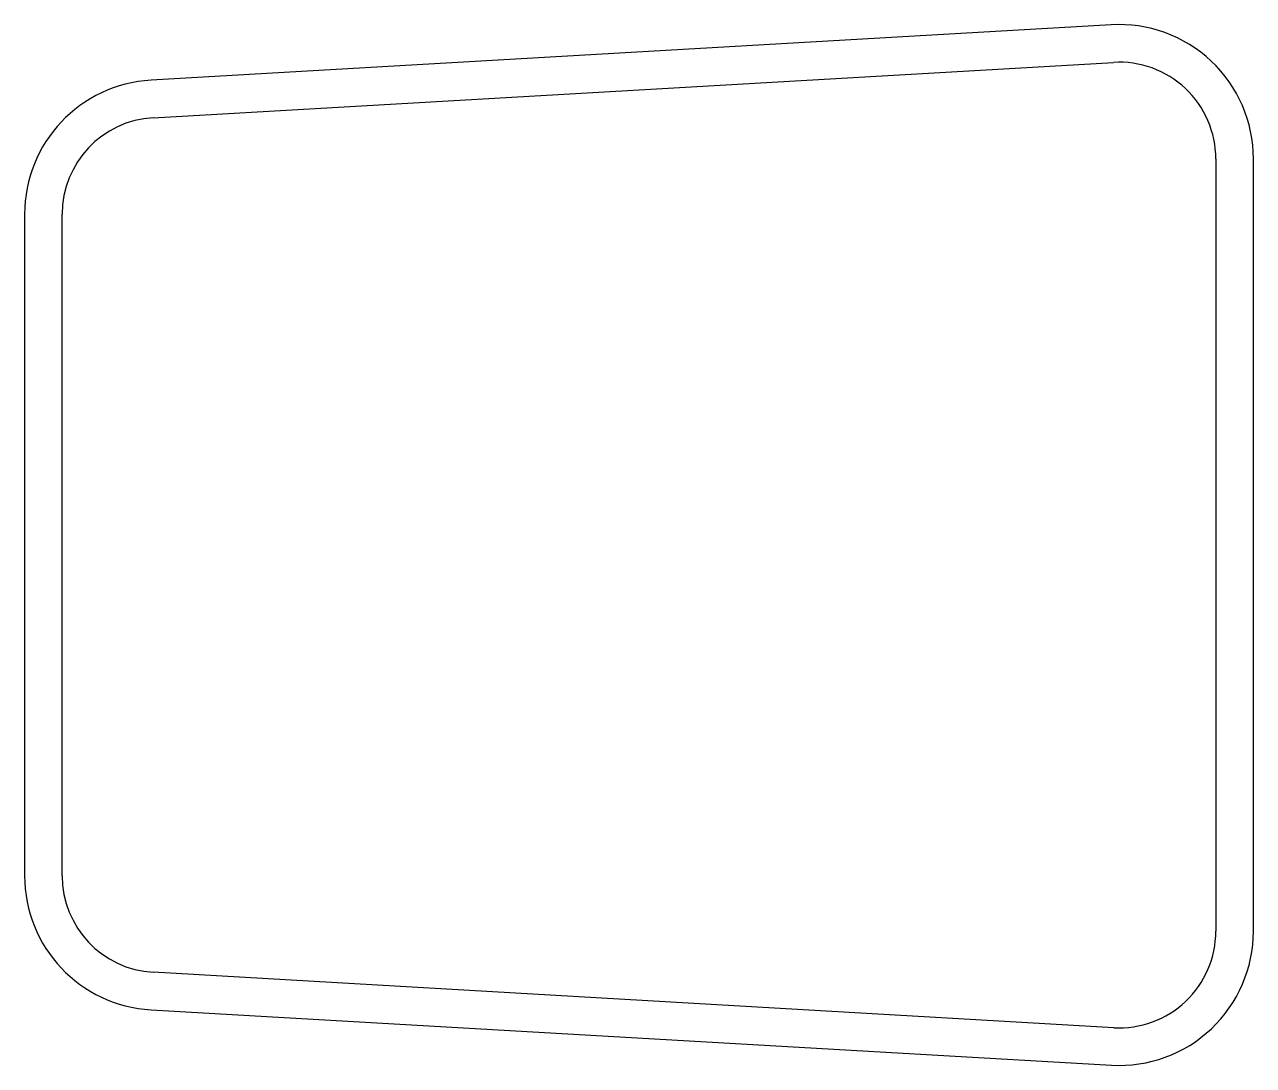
# Model space of a CAD drawing. Extents: x 811.6 to 903.1, y 689.2 to 766.7.
import ezdxf

# ---------------------------------------------------------------- set-up
doc = ezdxf.new("R2010")
doc.units = 0
doc.layers.get('0').update_dxf_attribs({"linetype": 'CONTINUOUS'})

msp = doc.modelspace()

# ---------------------------------------------------------------- linework, layer by layer
for p, q in [((892.499, 766.684), (821.019, 762.562)), ((821.18, 759.767), (892.666, 763.889)), ((900.295, 756.701), (900.295, 699.188)), ((903.095, 699.188), (903.095, 756.701)), ((811.594, 752.579), (811.594, 703.31)), ((814.394, 703.31), (814.394, 752.579)), ((892.693, 691.999), (821.18, 696.122)), ((821.019, 693.327), (892.536, 689.203))]:
    msp.add_line(p, q)
for centre, radius, start, end in [((893.095, 756.701), 10, 0.00002, 93.41737), ((893.095, 756.701), 7.2, 359.99995, 93.41752), ((821.594, 752.579), 10, 93.29994, 180.00002), ((821.594, 752.579), 7.2, 93.30001, 180.00002), ((821.594, 703.31), 10, 179.99998, 266.70006), ((821.594, 703.31), 7.2, 179.99993, 266.70009), ((893.095, 699.188), 10, 266.79629, 359.99998), ((893.095, 699.188), 7.2, 266.79637, 0.00002)]:
    msp.add_arc(centre, radius, start, end)

doc.saveas('drawing.dxf')
